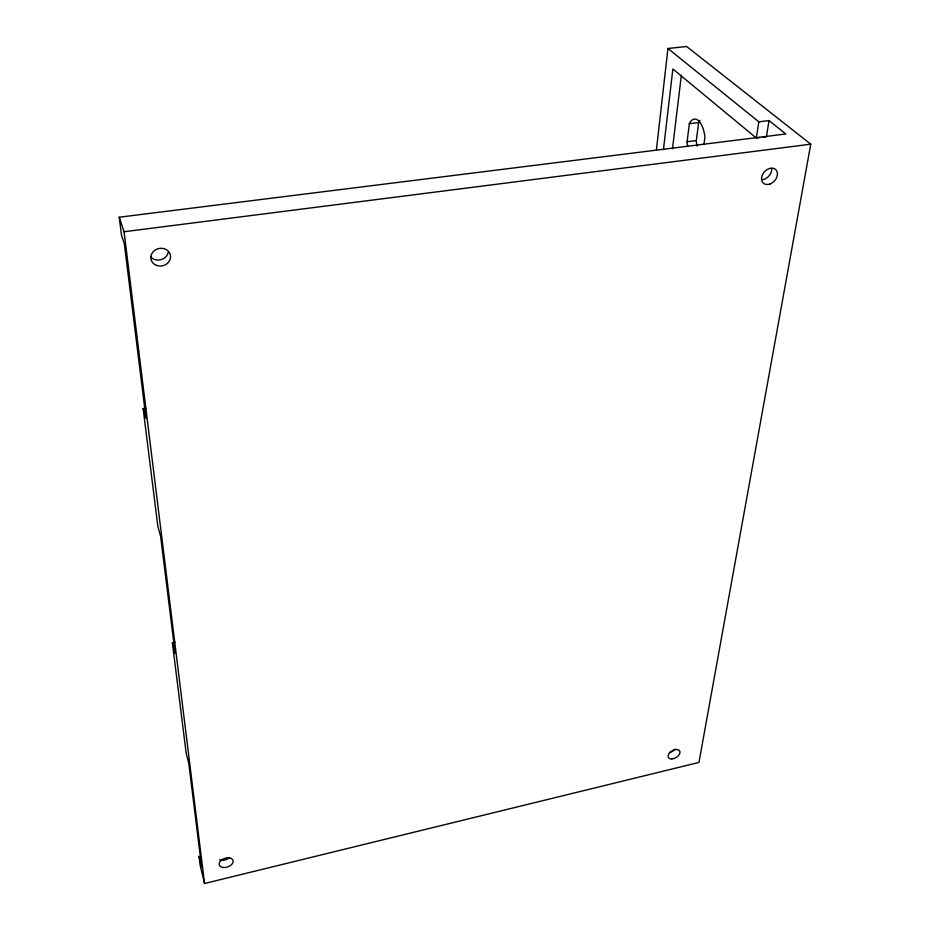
<?xml version="1.0" encoding="UTF-8"?>
<svg xmlns="http://www.w3.org/2000/svg" width="930" height="930" viewBox="0 0 930 930"><rect width="100%" height="100%" fill="white"/><g stroke="black" fill="none" stroke-linecap="round" stroke-linejoin="round"><path stroke-width="1.4" d="M656.452 149.521L667.949 48.476L686.631 46.5L810.762 144.185L698.953 762.426L204.542 883.5L200.159 865.307L199.032 856.263L201.659 867.12L188.813 763.6L186.116 752.847L172.376 642.781L175.014 642.246M663.45 149.637L672.867 68.994L756.288 137.989L760.089 137.524M672.483 148.742L681.365 75.179M687.654 146.022A20.507 9.149 85.9 0 1 687.038 142.162L689.409 123.388A20.507 9.149 85.9 0 1 698.384 120.598A20.507 9.149 85.9 0 1 704.917 136.966L703.998 144.429M697.14 146.103A20.472 9.254 86 0 1 696.245 141.011L698.697 122.272A20.472 9.254 86 0 1 699.941 120.342M756.288 137.989L758.822 121.83L667.949 48.476M758.822 121.83L769.029 120.586L766.425 136.733L762.623 137.198M172.376 642.781L175.131 653.325L160.634 536.436L157.821 526.229L143.139 408.572L145.905 408.142M769.029 120.586L785.838 133.978L119.238 217.213L124.062 231.744L810.762 144.185M687.014 141.709L696.221 140.57M689.293 123.713L698.57 122.597M143.139 408.572L145.975 418.302L124.329 243.788L121.47 235.023L119.238 217.213M124.062 231.744L204.542 883.5M168.214 252.286A9.87 8.8 -12.6 0 1 160.751 259.749A9.87 8.8 -12.6 0 1 150.567 256.761M229.571 857.448A7.231 4.545 -18.4 0 1 219.701 859.82M675.052 749.045A6.522 3.941 -30.3 0 1 669.565 752.521M771.737 168.446A9.137 6.777 -48.3 0 1 762.554 179.618M770.18 183.931A9.195 6.789 -48.1 0 0 775.992 169.841A9.195 6.789 -48.1 0 0 762.275 175.189A9.195 6.789 -48.1 0 0 770.18 183.931M671.774 758.95A6.545 3.929 -30.3 0 0 679.981 751.673A6.545 3.929 -30.3 0 0 670.39 752.033A6.545 3.929 -30.3 0 0 671.774 758.95M156.554 265.422A9.928 8.835 -12.9 0 0 170.527 255.901A9.928 8.835 -12.9 0 0 154.984 250.182A9.928 8.835 -12.9 0 0 156.554 265.422M223.061 867.469A7.266 4.545 -18.5 0 0 233.174 860.971A7.266 4.545 -18.5 0 0 222.235 859.518A7.266 4.545 -18.5 0 0 223.061 867.469"/></g></svg>
